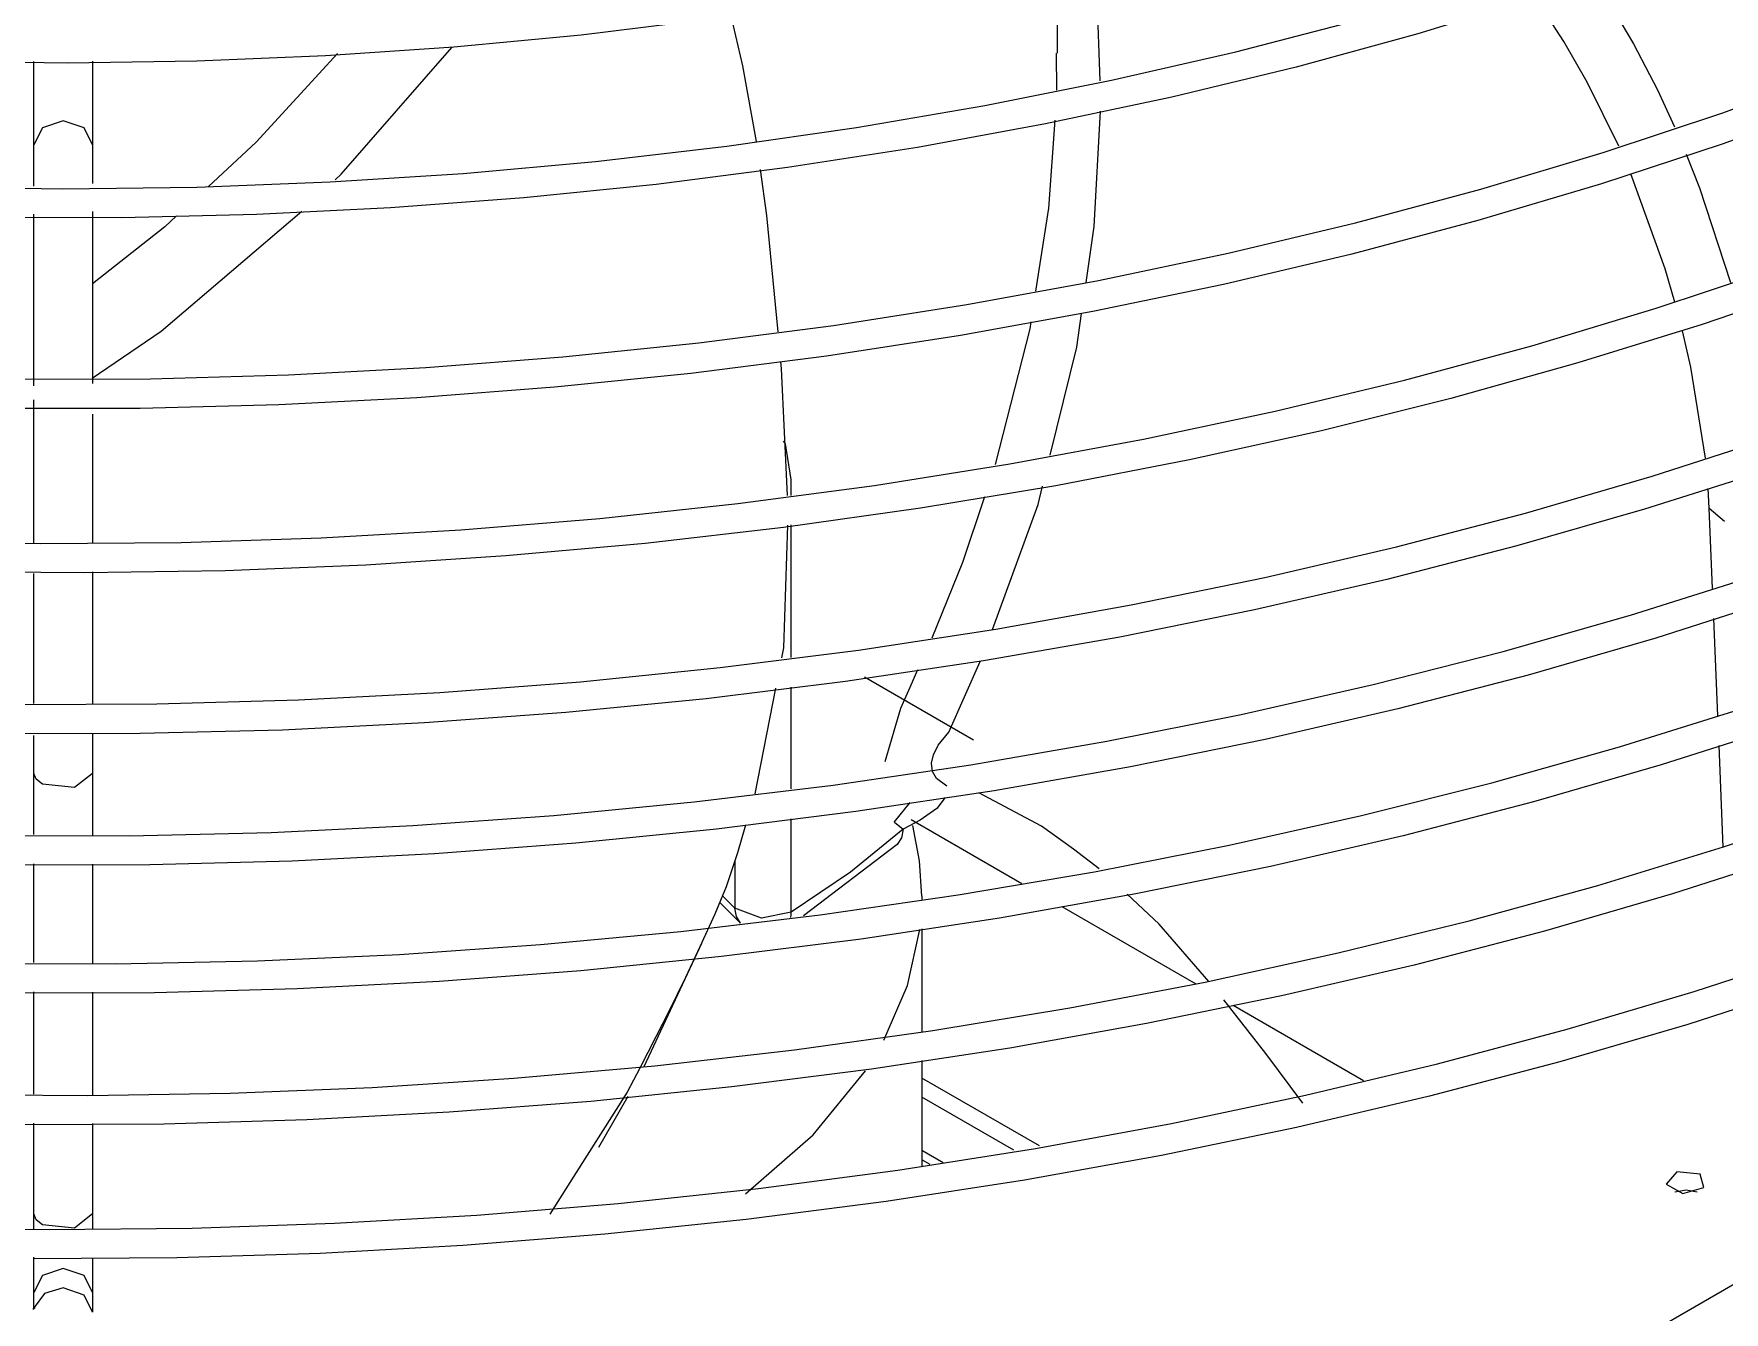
# Model space of a CAD drawing. Extents: x 594 to 813, y 174 to 240.
# Drawn here: x 757.526 to 758.247, y 205.802 to 206.347 of the extents above; entities that cross this region are included whole.
import ezdxf

# ---------------------------------------------------------------- set-up
doc = ezdxf.new("R2010")
doc.units = 0
doc.header["$MEASUREMENT"] = 0
doc.layers.add('AC.REF(S). PIPING', color=3, linetype='CONTINUOUS', lineweight=30)
doc.layers.add('LG-Product', color=3, linetype='CONTINUOUS')

# ---------------------------------------------------------------- blocks, each defined once
blk = doc.blocks.new('UW1-4')
at = {"layer": 'LG-Product', "color": 3, "linetype": 'Continuous'}
for p, q in [((3540.866, 4577.543), (3540.866, 4573.4)), ((3539.039, 4572.221), (3539.179, 4576.42)), ((3517.387, 4575.621), (3516.309, 4573.797)), ((3519.269, 4573.899), (3520.303, 4575.481)), ((3522.297, 4575.204), (3525.502, 4574.218)), ((3533.254, 4573.457), (3528.053, 4574.803)), ((3554.769, 4574.988), (3554.274, 4572.857)), ((3555.755, 4574.829), (3561.139, 4574.168)), ((3516.309, 4573.797), (3515.292, 4571.843)), ((3518.276, 4572.168), (3519.269, 4573.899)), ((3525.502, 4574.218), (3530.68, 4572.799)), ((3561.139, 4574.168), (3566.571, 4573.652)), ((3566.571, 4573.652), (3572.037, 4573.281)), ((3571.365, 4568.243), (3566.659, 4573.646)), ((3538.554, 4572.245), (3533.254, 4573.457)), ((3540.911, 4573.4), (3540.896, 4571.823)), ((3554.274, 4572.857), (3553.688, 4569.642)), ((3571.534, 4573.382), (3574.989, 4569.604)), ((3572.037, 4573.281), (3577.528, 4573.057)), ((3577.528, 4573.057), (3583.03, 4572.978)), ((3581.96, 4573.053), (3581.96, 4569.493)), ((3583.03, 4572.978), (3588.533, 4573.047)), ((3584.468, 4569.493), (3584.468, 4573.051)), ((3512.501, 4570.861), (3507.536, 4572.678)), ((3516.931, 4569.431), (3518.276, 4572.168)), ((3530.68, 4572.799), (3535.978, 4571.529)), ((3543.943, 4571.17), (3538.554, 4572.245)), ((3515.292, 4571.843), (3514.554, 4570.256)), ((3535.978, 4571.529), (3541.361, 4570.39)), ((3507.526, 4571.339), (3512.535, 4569.522)), ((3517.598, 4569.169), (3512.501, 4570.861)), ((3539.29, 4566.019), (3539.023, 4570.928)), ((3549.41, 4570.234), (3543.943, 4571.17)), ((3540.967, 4570.543), (3541.233, 4566.79)), ((3541.361, 4570.39), (3546.822, 4569.386)), ((3554.943, 4569.439), (3549.41, 4570.234)), ((3581.96, 4569.493), (3582.327, 4570.216)), ((3582.327, 4570.216), (3583.214, 4570.516)), ((3583.214, 4570.516), (3584.1, 4570.216)), ((3584.1, 4570.216), (3584.468, 4569.493)), ((3512.535, 4569.522), (3517.675, 4567.83)), ((3546.822, 4569.386), (3552.356, 4568.525)), ((3560.533, 4568.786), (3554.943, 4569.439)), ((3574.989, 4569.604), (3577.026, 4567.719)), ((3581.96, 4569.493), (3581.96, 4568.703)), ((3584.468, 4568.651), (3584.468, 4569.493)), ((3514.061, 4569.101), (3513.496, 4567.663)), ((3522.817, 4567.605), (3517.598, 4569.169)), ((3552.356, 4568.525), (3557.951, 4567.807)), ((3566.167, 4568.277), (3560.533, 4568.786)), ((3581.96, 4568.703), (3581.96, 4567.847)), ((3584.468, 4567.735), (3584.468, 4568.651)), ((3514.962, 4564.211), (3516.428, 4568.262)), ((3517.675, 4567.83), (3522.934, 4566.269)), ((3553.521, 4568.442), (3553.247, 4566.481)), ((3557.951, 4567.807), (3563.594, 4567.232)), ((3571.835, 4567.913), (3566.167, 4568.277)), ((3571.628, 4567.996), (3571.365, 4568.243)), ((3577.526, 4567.694), (3571.835, 4567.913)), ((3513.496, 4567.663), (3512.174, 4563.628)), ((3528.148, 4566.172), (3522.817, 4567.605)), ((3563.594, 4567.232), (3569.276, 4566.803)), ((3583.228, 4567.621), (3577.526, 4567.694)), ((3588.93, 4567.695), (3583.228, 4567.621)), ((3541.233, 4566.79), (3541.783, 4563.256)), ((3553.247, 4566.481), (3552.761, 4561.523)), ((3569.276, 4566.803), (3574.986, 4566.519)), ((3579.044, 4561.554), (3573.05, 4566.663)), ((3574.986, 4566.519), (3580.711, 4566.382)), ((3578.381, 4566.467), (3578.883, 4566.003)), ((3580.711, 4566.382), (3586.441, 4566.391)), ((3581.96, 4566.65), (3581.96, 4563.214)), ((3584.468, 4563.103), (3584.468, 4566.542)), ((3522.934, 4566.269), (3528.305, 4564.839)), ((3533.581, 4564.872), (3528.148, 4566.172)), ((3539.633, 4563.62), (3539.29, 4566.019)), ((3578.883, 4566.003), (3581.96, 4563.569)), ((3515.343, 4562.525), (3510.164, 4564.246)), ((3514.542, 4562.786), (3514.962, 4564.211)), ((3528.305, 4564.839), (3533.776, 4563.544)), ((3539.107, 4563.708), (3533.581, 4564.872)), ((3508.212, 4563.606), (3513.384, 4561.837)), ((3533.776, 4563.544), (3539.338, 4562.386)), ((3544.715, 4562.682), (3539.107, 4563.708)), ((3581.96, 4563.214), (3581.96, 4559.323)), ((3584.468, 4559.215), (3584.468, 4563.103)), ((3520.644, 4560.932), (3515.343, 4562.525)), ((3539.338, 4562.386), (3544.981, 4561.366)), ((3540.026, 4560.869), (3539.821, 4562.306)), ((3550.395, 4561.797), (3544.715, 4562.682)), ((3513.384, 4561.837), (3518.68, 4560.195)), ((3513.865, 4560.014), (3514.223, 4561.571)), ((3541.986, 4561.944), (3542.031, 4561.655)), ((3542.031, 4561.655), (3543.507, 4555.862)), ((3544.981, 4561.366), (3550.693, 4560.488)), ((3556.136, 4561.053), (3550.395, 4561.797)), ((3581.981, 4559.553), (3579.044, 4561.554)), ((3526.058, 4559.47), (3520.644, 4560.932)), ((3541.16, 4556.264), (3540.026, 4560.869)), ((3561.927, 4560.453), (3556.136, 4561.053)), ((3513.241, 4556.14), (3513.865, 4560.014)), ((3518.68, 4560.195), (3524.091, 4558.685)), ((3550.693, 4560.488), (3556.466, 4559.753)), ((3552.63, 4559.94), (3552.362, 4554.554)), ((3552.656, 4560.261), (3552.63, 4559.94)), ((3567.758, 4559.996), (3561.927, 4560.453)), ((3573.618, 4559.685), (3567.758, 4559.996)), ((3531.575, 4558.141), (3526.058, 4559.47)), ((3556.466, 4559.753), (3562.287, 4559.161)), ((3562.287, 4559.161), (3568.147, 4558.715)), ((3579.495, 4559.52), (3573.618, 4559.685)), ((3585.379, 4559.501), (3579.495, 4559.52)), ((3524.091, 4558.685), (3529.608, 4557.308)), ((3568.147, 4558.715), (3574.034, 4558.414)), ((3584.468, 4555.58), (3584.468, 4558.619)), ((3537.185, 4556.948), (3531.575, 4558.141)), ((3574.034, 4558.414), (3579.939, 4558.259)), ((3579.939, 4558.259), (3585.849, 4558.252)), ((3581.96, 4558.017), (3581.96, 4555.303)), ((3515.516, 4555.368), (3510.243, 4557.067)), ((3529.608, 4557.308), (3535.219, 4556.067)), ((3542.878, 4555.893), (3537.185, 4556.948)), ((3552.194, 4555.223), (3552.439, 4556.743)), ((3552.439, 4556.743), (3552.523, 4556.87)), ((3510.516, 4555.653), (3515.836, 4553.96)), ((3535.219, 4556.067), (3540.916, 4554.965)), ((3548.644, 4554.977), (3542.878, 4555.893)), ((3584.468, 4552.483), (3584.468, 4555.58)), ((3513.079, 4554.001), (3513.125, 4554.846)), ((3520.909, 4553.797), (3515.516, 4555.368)), ((3540.916, 4554.965), (3546.688, 4554.002)), ((3541.677, 4554.163), (3541.486, 4554.939)), ((3554.472, 4554.204), (3548.644, 4554.977)), ((3552.194, 4554.551), (3552.194, 4555.223)), ((3581.96, 4555.303), (3581.96, 4552.548)), ((3543.626, 4548.832), (3541.677, 4554.163)), ((3543.962, 4554.493), (3544.895, 4551.694)), ((3560.351, 4553.573), (3554.472, 4554.204)), ((3513.079, 4554.007), (3512.435, 4553.457)), ((3512.938, 4550.582), (3513.079, 4554.001)), ((3515.836, 4553.96), (3521.272, 4552.396)), ((3526.411, 4552.357), (3520.909, 4553.797)), ((3546.688, 4554.002), (3552.524, 4553.182)), ((3566.272, 4553.087), (3560.351, 4553.573)), ((3552.194, 4547.636), (3552.194, 4553.299)), ((3552.361, 4553.286), (3552.523, 4548.052)), ((3552.524, 4553.182), (3558.416, 4552.504)), ((3572.224, 4552.746), (3566.272, 4553.087)), ((3578.195, 4552.55), (3572.224, 4552.746)), ((3521.272, 4552.396), (3526.817, 4550.966)), ((3532.013, 4551.052), (3526.411, 4552.357)), ((3558.416, 4552.504), (3564.351, 4551.971)), ((3564.351, 4551.971), (3570.32, 4551.583)), ((3584.175, 4552.5), (3578.195, 4552.55)), ((3590.154, 4552.597), (3584.175, 4552.5)), ((3544.895, 4551.694), (3546.209, 4548.472)), ((3570.32, 4551.583), (3576.312, 4551.342)), ((3576.312, 4551.342), (3582.316, 4551.246)), ((3581.96, 4551.29), (3581.96, 4548.414)), ((3582.316, 4551.246), (3588.322, 4551.298)), ((3516.436, 4549.451), (3511.127, 4551.126)), ((3526.817, 4550.966), (3532.46, 4549.671)), ((3537.706, 4549.883), (3532.013, 4551.052)), ((3584.468, 4548.408), (3584.468, 4551.224)), ((3510.038, 4550.167), (3515.361, 4548.466)), ((3543.479, 4548.852), (3537.706, 4549.883)), ((3512.716, 4545.162), (3512.885, 4549.301)), ((3521.862, 4547.905), (3516.436, 4549.451)), ((3532.46, 4549.671), (3538.191, 4548.514)), ((3515.361, 4548.466), (3520.802, 4546.894)), ((3538.191, 4548.514), (3544.001, 4547.496)), ((3549.323, 4547.962), (3543.479, 4548.852)), ((3581.96, 4548.414), (3581.96, 4545.637)), ((3584.468, 4545.688), (3584.468, 4548.408)), ((3527.396, 4546.491), (3521.862, 4547.905)), ((3555.225, 4547.214), (3549.323, 4547.962)), ((3552.523, 4548.052), (3552.604, 4547.634)), ((3544.001, 4547.496), (3549.878, 4546.62)), ((3545.481, 4544.454), (3544.138, 4547.479)), ((3546.812, 4547.114), (3547.145, 4546.364)), ((3561.178, 4546.609), (3555.225, 4547.214)), ((3520.802, 4546.894), (3526.351, 4545.455)), ((3533.028, 4545.212), (3527.396, 4546.491)), ((3544.431, 4544.122), (3549.074, 4546.802)), ((3547.145, 4546.364), (3547.544, 4545.466)), ((3549.878, 4546.62), (3555.814, 4545.886)), ((3552.194, 4542.04), (3552.194, 4546.379)), ((3552.86, 4546.332), (3553.744, 4541.833)), ((3567.169, 4546.149), (3561.178, 4546.609)), ((3516.898, 4543.839), (3511.572, 4545.502)), ((3547.544, 4545.466), (3548.202, 4543.192)), ((3555.814, 4545.886), (3561.797, 4545.296)), ((3573.188, 4545.833), (3567.169, 4546.149)), ((3579.225, 4545.664), (3573.188, 4545.833)), ((3585.269, 4545.641), (3579.225, 4545.664)), ((3509.798, 4544.769), (3515.123, 4543.063)), ((3526.351, 4545.455), (3531.999, 4544.151)), ((3538.749, 4544.07), (3533.028, 4545.212)), ((3561.797, 4545.296), (3567.818, 4544.851)), ((3567.818, 4544.851), (3573.866, 4544.552)), ((3531.999, 4544.151), (3537.736, 4542.985)), ((3544.547, 4543.067), (3538.749, 4544.07)), ((3545.929, 4543.9), (3545.481, 4544.454)), ((3573.866, 4544.552), (3579.93, 4544.4)), ((3579.93, 4544.4), (3585.999, 4544.394)), ((3581.96, 4544.385), (3581.96, 4543.531)), ((3584.468, 4543.496), (3584.468, 4544.313)), ((3512.486, 4539.563), (3512.664, 4543.896)), ((3522.341, 4542.306), (3516.898, 4543.839)), ((3546.131, 4543.495), (3545.929, 4543.9)), ((3546.213, 4543.144), (3546.131, 4543.495)), ((3581.96, 4543.531), (3581.96, 4542.699)), ((3584.468, 4542.699), (3584.468, 4543.496)), ((3515.123, 4543.063), (3520.567, 4541.487)), ((3537.736, 4542.985), (3543.552, 4541.958)), ((3550.413, 4542.204), (3544.547, 4543.067)), ((3546, 4542.489), (3546.175, 4542.777)), ((3546.175, 4542.777), (3546.213, 4543.144)), ((3581.96, 4542.699), (3581.96, 4540.068)), ((3581.96, 4542.699), (3582.733, 4542.098)), ((3584.372, 4542.45), (3584.468, 4542.699)), ((3584.468, 4540.1), (3584.468, 4542.699)), ((3527.891, 4540.905), (3522.341, 4542.306)), ((3541.529, 4540.452), (3544.197, 4541.868)), ((3543.552, 4541.958), (3549.436, 4541.072)), ((3545.559, 4542.164), (3546, 4542.489)), ((3556.337, 4541.484), (3550.413, 4542.204)), ((3582.733, 4542.098), (3584.099, 4542.238)), ((3584.099, 4542.238), (3584.372, 4542.45)), ((3512.467, 4539.568), (3507.229, 4541.334)), ((3520.567, 4541.487), (3526.118, 4540.044)), ((3545.64, 4541.67), (3545.995, 4541.207)), ((3545.995, 4541.207), (3546.696, 4540.713)), ((3547.793, 4540.641), (3547.124, 4541.465)), ((3562.309, 4540.907), (3556.337, 4541.484)), ((3533.538, 4539.639), (3527.891, 4540.905)), ((3540.168, 4539.467), (3541.529, 4540.452)), ((3547.08, 4540.737), (3542.366, 4538.016)), ((3546.696, 4540.713), (3547.425, 4540.325)), ((3546.729, 4538.978), (3547.017, 4540.484)), ((3547.802, 4540.623), (3547.425, 4540.325)), ((3547.802, 4540.623), (3547.793, 4540.641)), ((3549.436, 4541.072), (3555.379, 4540.329)), ((3552.194, 4536.794), (3552.194, 4540.767)), ((3554.138, 4540.499), (3554.487, 4539.32)), ((3568.317, 4540.475), (3562.309, 4540.907)), ((3574.351, 4540.189), (3568.317, 4540.475)), ((3526.118, 4540.044), (3531.769, 4538.735)), ((3547.425, 4540.325), (3549.667, 4538.495)), ((3547.425, 4540.325), (3547.492, 4539.957)), ((3547.492, 4539.957), (3547.685, 4539.676)), ((3555.379, 4540.329), (3561.37, 4539.73)), ((3561.37, 4539.73), (3567.399, 4539.275)), ((3580.401, 4540.048), (3574.351, 4540.189)), ((3586.456, 4540.053), (3580.401, 4540.048)), ((3509.32, 4539.285), (3514.648, 4537.57)), ((3517.829, 4537.93), (3512.467, 4539.568)), ((3539.272, 4538.51), (3533.538, 4539.639)), ((3539.08, 4538.64), (3540.168, 4539.467)), ((3547.684, 4539.676), (3551.671, 4536.632)), ((3554.487, 4539.32), (3554.966, 4537.873)), ((3554.592, 4539.01), (3554.592, 4536.955)), ((3567.399, 4539.275), (3573.456, 4538.967)), ((3531.769, 4538.735), (3537.508, 4537.565)), ((3545.083, 4537.521), (3539.272, 4538.51)), ((3546.633, 4537.464), (3546.729, 4538.978)), ((3549.667, 4538.495), (3552.194, 4536.794)), ((3573.456, 4538.967), (3579.529, 4538.805)), ((3579.529, 4538.805), (3585.61, 4538.789)), ((3581.96, 4538.828), (3581.96, 4534.601)), ((3584.468, 4534.639), (3584.468, 4538.852)), ((3514.648, 4537.57), (3520.096, 4535.985)), ((3523.305, 4536.422), (3517.829, 4537.93)), ((3536.521, 4536.277), (3537.877, 4537.551)), ((3537.508, 4537.565), (3543.327, 4536.533)), ((3554.966, 4537.873), (3555.45, 4536.701)), ((3540.667, 4537.035), (3534.956, 4533.737)), ((3550.961, 4536.672), (3545.083, 4537.521)), ((3546.633, 4537.464), (3546.633, 4537.316)), ((3553.463, 4536.527), (3554.592, 4536.955)), ((3554.353, 4536.326), (3555.233, 4537.206)), ((3554.531, 4536.603), (3554.592, 4536.955)), ((3554.592, 4536.955), (3555.128, 4537.491)), ((3528.885, 4535.048), (3523.305, 4536.422)), ((3534.402, 4533.836), (3536.521, 4536.277)), ((3543.327, 4536.533), (3549.214, 4535.643)), ((3556.895, 4535.966), (3550.961, 4536.672)), ((3552.199, 4536.676), (3552.194, 4536.794)), ((3552.194, 4536.794), (3553.463, 4536.527)), ((3552.215, 4536.566), (3552.199, 4536.676)), ((3554.353, 4536.326), (3554.531, 4536.603)), ((3555.45, 4536.701), (3556.085, 4535.304)), ((3520.096, 4535.985), (3525.652, 4534.533)), ((3546.633, 4536.075), (3546.633, 4531.683)), ((3547.243, 4533.664), (3546.717, 4536.05)), ((3549.214, 4535.643), (3555.161, 4534.895)), ((3556.015, 4535.457), (3558.478, 4530.197)), ((3562.876, 4535.403), (3556.895, 4535.966)), ((3568.892, 4534.985), (3562.876, 4535.403)), ((3513.725, 4533.4), (3508.436, 4535.132)), ((3534.561, 4533.808), (3528.885, 4535.048)), ((3555.161, 4534.895), (3561.156, 4534.291)), ((3556.085, 4535.304), (3556.699, 4533.997)), ((3574.934, 4534.713), (3568.892, 4534.985)), ((3580.99, 4534.586), (3574.934, 4534.713)), ((3525.652, 4534.533), (3531.307, 4533.216)), ((3556.699, 4533.997), (3557.427, 4532.52)), ((3561.156, 4534.291), (3567.19, 4533.832)), ((3587.049, 4534.605), (3580.99, 4534.586)), ((3508.654, 4533.733), (3513.988, 4532.006)), ((3519.134, 4531.797), (3513.725, 4533.4)), ((3540.322, 4532.706), (3534.561, 4533.808)), ((3548.244, 4531.328), (3547.243, 4533.664)), ((3567.19, 4533.832), (3573.251, 4533.519)), ((3573.251, 4533.519), (3579.329, 4533.352)), ((3579.329, 4533.352), (3585.414, 4533.332)), ((3581.96, 4533.375), (3581.96, 4528.984)), ((3584.468, 4529.024), (3584.468, 4533.397)), ((3533.367, 4532.82), (3527.817, 4529.616)), ((3531.307, 4533.216), (3537.053, 4532.036)), ((3531.978, 4530.762), (3533.76, 4533.052)), ((3546.157, 4531.744), (3540.322, 4532.706)), ((3557.427, 4532.52), (3557.961, 4531.476)), ((3513.988, 4532.006), (3519.441, 4530.409)), ((3524.655, 4530.325), (3519.134, 4531.797)), ((3537.053, 4532.036), (3542.877, 4530.995)), ((3552.058, 4530.923), (3546.157, 4531.744)), ((3557.961, 4531.476), (3558.642, 4530.142)), ((3519.441, 4530.409), (3525.003, 4528.945)), ((3530.397, 4528.653), (3531.978, 4530.762)), ((3542.877, 4530.995), (3548.772, 4530.095)), ((3546.633, 4530.47), (3546.633, 4525.969)), ((3558.013, 4530.244), (3552.058, 4530.923)), ((3530.279, 4528.986), (3524.655, 4530.325)), ((3541.619, 4526.824), (3546.633, 4529.719)), ((3548.772, 4530.095), (3554.725, 4529.339)), ((3551.257, 4527.295), (3549.032, 4530.019)), ((3564.012, 4529.71), (3558.013, 4530.244)), ((3558.642, 4530.142), (3559.188, 4529.113)), ((3570.045, 4529.32), (3564.012, 4529.71)), ((3525.003, 4528.945), (3530.666, 4527.615)), ((3535.994, 4527.784), (3530.279, 4528.986)), ((3554.725, 4529.339), (3560.728, 4528.725)), ((3559.161, 4528.925), (3560.405, 4526.757)), ((3559.188, 4529.113), (3561.465, 4525.536)), ((3576.1, 4529.076), (3570.045, 4529.32)), ((3582.169, 4528.978), (3576.1, 4529.076)), ((3588.238, 4529.026), (3582.169, 4528.978)), ((3542.715, 4526.638), (3546.632, 4528.899)), ((3560.728, 4528.725), (3566.77, 4528.257)), ((3566.77, 4528.257), (3572.84, 4527.934)), ((3530.666, 4527.615), (3536.418, 4526.423)), ((3541.791, 4526.719), (3535.994, 4527.784)), ((3572.84, 4527.934), (3578.928, 4527.758)), ((3578.928, 4527.758), (3585.024, 4527.728)), ((3581.96, 4527.78), (3581.96, 4523.923)), ((3584.468, 4523.923), (3584.468, 4527.798)), ((3554.142, 4524.786), (3551.257, 4527.295)), ((3536.418, 4526.423), (3542.252, 4525.37)), ((3547.66, 4525.795), (3541.791, 4526.719)), ((3546.632, 4526.647), (3545.727, 4526.124)), ((3546.274, 4526.03), (3546.633, 4526.238)), ((3513.311, 4525.053), (3513.468, 4525.625)), ((3513.468, 4525.625), (3514.458, 4525.716)), ((3514.458, 4525.716), (3514.913, 4525.2)), ((3542.252, 4525.37), (3548.155, 4524.457)), ((3553.591, 4525.012), (3547.66, 4525.795)), ((3561.465, 4525.536), (3562.483, 4523.913)), ((3514.204, 4524.791), (3513.311, 4525.053)), ((3514.07, 4524.95), (3513.597, 4524.867)), ((3514.544, 4524.868), (3514.07, 4524.95)), ((3514.913, 4525.2), (3514.204, 4524.791)), ((3559.574, 4524.372), (3553.591, 4525.012)), ((3548.155, 4524.457), (3554.119, 4523.687)), ((3565.598, 4523.877), (3559.574, 4524.372)), ((3571.652, 4523.526), (3565.598, 4523.877)), ((3581.96, 4523.923), (3581.96, 4523.626)), ((3581.96, 4523.923), (3582.733, 4523.322)), ((3584.372, 4523.673), (3584.468, 4523.923)), ((3584.468, 4523.617), (3584.468, 4523.923)), ((3592.145, 4474.683), (3507.125, 4523.769)), ((3554.119, 4523.687), (3560.133, 4523.061)), ((3577.727, 4523.322), (3571.652, 4523.526)), ((3583.811, 4523.263), (3577.727, 4523.322)), ((3581.96, 4523.626), (3581.96, 4523.31)), ((3582.733, 4523.322), (3584.099, 4523.462)), ((3589.894, 4523.351), (3583.811, 4523.263)), ((3584.099, 4523.462), (3584.372, 4523.673)), ((3584.468, 4523.292), (3584.468, 4523.617)), ((3560.133, 4523.061), (3566.186, 4522.58)), ((3566.186, 4522.58), (3572.268, 4522.244)), ((3572.268, 4522.244), (3578.37, 4522.055)), ((3578.37, 4522.055), (3584.479, 4522.012)), ((3581.96, 4522.061), (3581.96, 4521.225)), ((3584.468, 4521.232), (3584.468, 4522.076)), ((3581.96, 4520.574), (3582.327, 4521.298)), ((3581.96, 4521.225), (3581.96, 4520.574)), ((3582.327, 4521.298), (3583.214, 4521.597)), ((3583.214, 4521.597), (3584.1, 4521.298)), ((3584.1, 4521.298), (3584.468, 4520.574)), ((3584.468, 4520.574), (3584.468, 4521.232)), ((3581.96, 4520.574), (3581.96, 4519.745)), ((3581.96, 4519.745), (3582.327, 4520.469)), ((3582.327, 4520.469), (3583.214, 4520.769)), ((3583.214, 4520.769), (3584.013, 4520.533)), ((3584.013, 4520.533), (3584.446, 4519.936)), ((3584.468, 4519.901), (3584.468, 4520.574)), ((3584.453, 4519.904), (3584.417, 4519.938)), ((3584.512, 4519.862), (3584.453, 4519.904))]:
    blk.add_line(p, q, dxfattribs=at)
blk = doc.blocks.new('A$C5B2C3915')
at = {"layer": 'LG-Product', "xscale": -1}
blk.add_blockref('UW1-4', (3895.38, -4026.948), dxfattribs=at)

msp = doc.modelspace()

# ---------------------------------------------------------------- block references
at = {"layer": 'AC.REF(S). PIPING', "linetype": 'Continuous', "xscale": 0.0099999999999909, "yscale": 0.0099999999999909, "zscale": 0.0099999999999909}
msp.add_blockref('A$C5B2C3915', (754.41716, 200.87435), dxfattribs=at)

doc.saveas('drawing.dxf')
